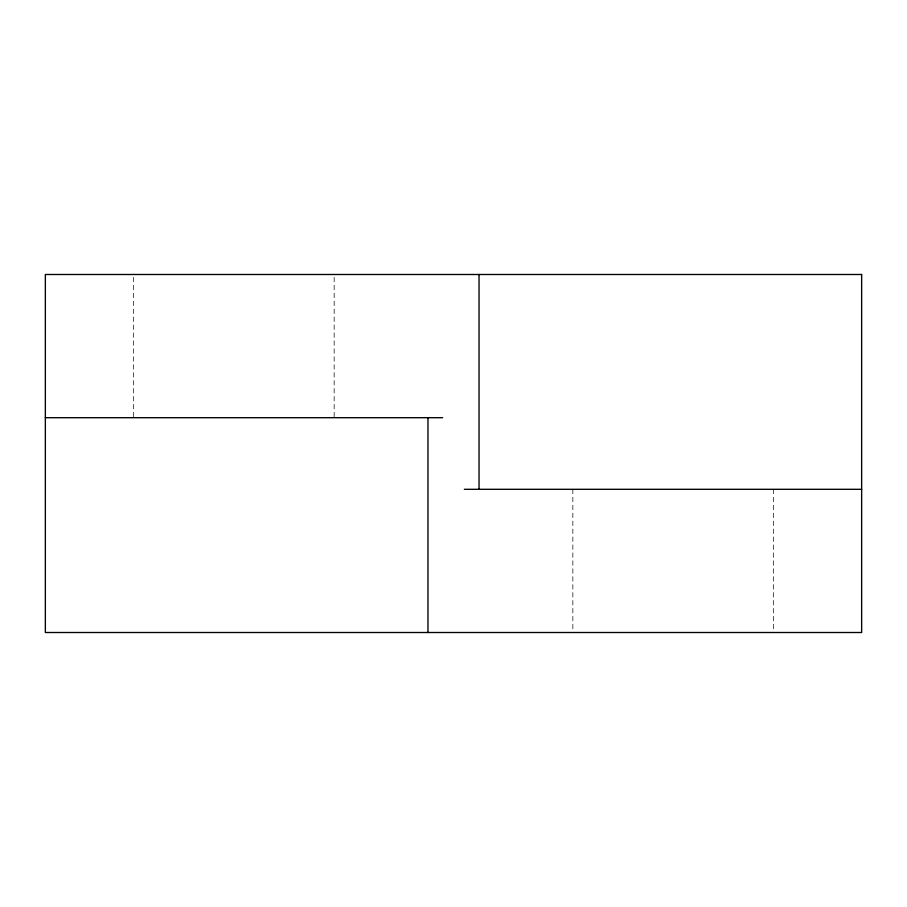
<?xml version="1.0" encoding="UTF-8"?>
<svg xmlns="http://www.w3.org/2000/svg" width="907" height="907" viewBox="0 0 907 907"><rect width="100%" height="100%" fill="white"/><g stroke="black" fill="none" stroke-linecap="round" stroke-linejoin="round"><path stroke-width="0.68" stroke-dasharray="4.54 3.4" d="M773.331 489.304L773.331 629.707M572.839 489.304L572.839 629.707M334.161 277.293L334.161 417.696M133.669 277.293L133.669 417.696"/><path stroke-width="1.36" d="M45.35 417.696L442.673 417.696M464.327 489.304L861.65 489.304M479.032 274.492L479.032 489.304M427.968 417.696L427.968 632.508M861.65 274.492L45.35 274.492L45.35 632.508L861.65 632.508L861.65 274.492"/></g></svg>
